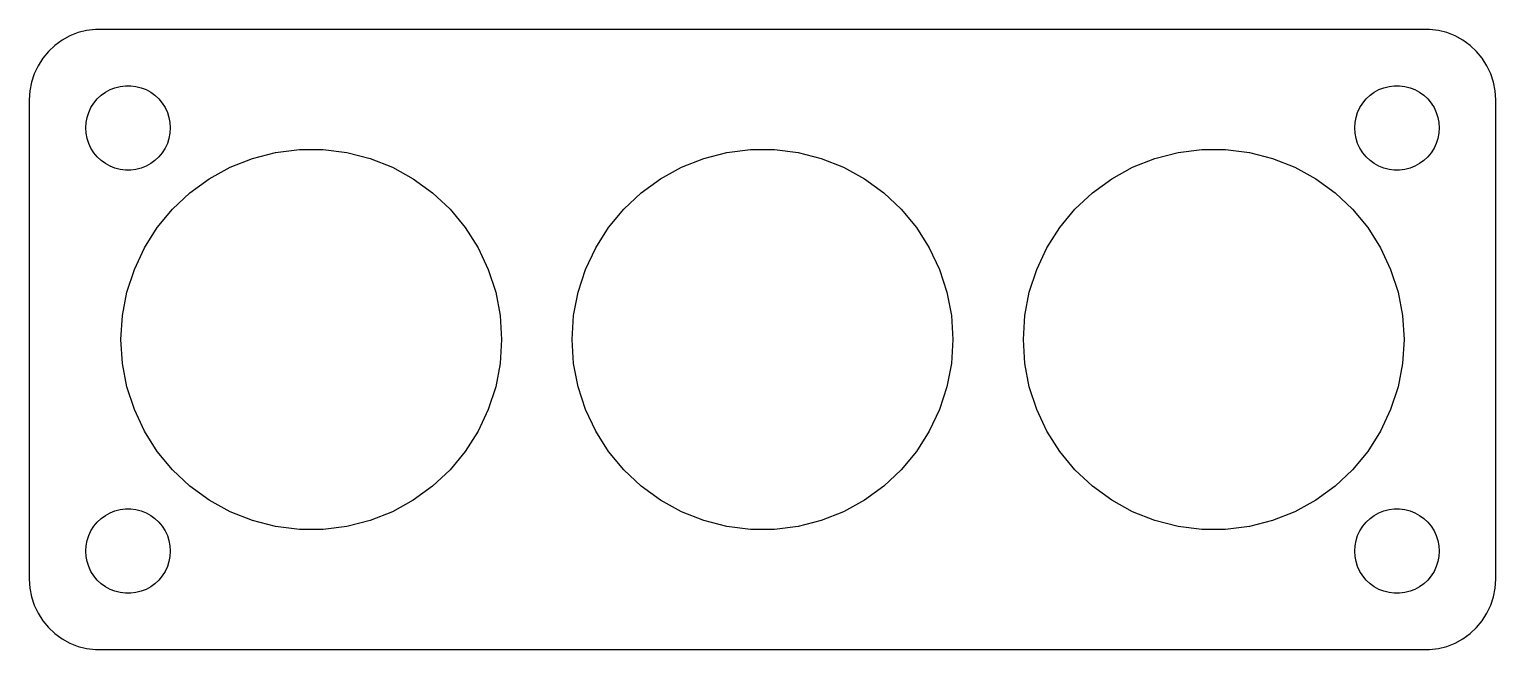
# Model space of a CAD drawing. Header units: metres. Extents: x -52 to 52, y 32 to 76.
import ezdxf

# ---------------------------------------------------------------- set-up
doc = ezdxf.new("R2010")
doc.units = ezdxf.units.M

msp = doc.modelspace()

# ---------------------------------------------------------------- linework, layer by layer
for p, q in [((-47.3139, 75.9901), (-47.9369, 75.9114)), ((47.3139, 75.9901), (-47.3139, 75.9901)), ((47.9369, 75.9114), (47.3139, 75.9901)), ((-49.6791, 75.2216), (-50.1871, 74.8526)), ((-49.1289, 75.5241), (-49.6791, 75.2216)), ((-48.5451, 75.7553), (-49.1289, 75.5241)), ((-47.9369, 75.9114), (-48.5451, 75.7553)), ((48.5451, 75.7553), (47.9369, 75.9114)), ((49.1289, 75.5241), (48.5451, 75.7553)), ((49.6791, 75.2216), (49.1289, 75.5241)), ((50.1871, 74.8526), (49.6791, 75.2216)), ((-51.0451, 73.9389), (-51.3815, 73.4088)), ((-50.6448, 74.4227), (-51.0451, 73.9389)), ((-50.1871, 74.8526), (-50.6448, 74.4227)), ((50.6448, 74.4227), (50.1871, 74.8526)), ((51.0451, 73.9389), (50.6448, 74.4227)), ((51.3815, 73.4088), (51.0451, 73.9389)), ((-51.6489, 72.8406), (-51.8429, 72.2434)), ((-51.3815, 73.4088), (-51.6489, 72.8406)), ((51.6489, 72.8406), (51.3815, 73.4088)), ((51.8429, 72.2434), (51.6489, 72.8406)), ((-51.8429, 72.2434), (-51.9606, 71.6267)), ((-46.2773, 71.7145), (-45.927, 71.8532)), ((-45.927, 71.8532), (-45.5621, 71.9469)), ((-45.5621, 71.9469), (-45.1884, 71.9941)), ((-45.1884, 71.9941), (-44.8116, 71.9941)), ((-44.8116, 71.9941), (-44.4379, 71.9469)), ((-44.4379, 71.9469), (-44.0729, 71.8532)), ((-44.0729, 71.8532), (-43.7227, 71.7145)), ((43.7227, 71.7145), (44.0729, 71.8532)), ((44.0729, 71.8532), (44.4379, 71.9469)), ((44.4379, 71.9469), (44.8116, 71.9941)), ((44.8116, 71.9941), (45.1884, 71.9941)), ((45.1884, 71.9941), (45.5621, 71.9469)), ((45.5621, 71.9469), (45.927, 71.8532)), ((45.927, 71.8532), (46.2773, 71.7145)), ((51.9606, 71.6267), (51.8429, 72.2434)), ((-51.9606, 71.6267), (-52, 71)), ((-52, 71), (-52, 37)), ((-47.6289, 70.4453), (-47.427, 70.7634)), ((-47.427, 70.7634), (-47.1869, 71.0536)), ((-47.1869, 71.0536), (-46.9123, 71.3115)), ((-46.9123, 71.3115), (-46.6075, 71.533)), ((-46.6075, 71.533), (-46.2773, 71.7145)), ((-43.7227, 71.7145), (-43.3925, 71.533)), ((-43.3925, 71.533), (-43.0877, 71.3115)), ((-43.0877, 71.3115), (-42.8131, 71.0536)), ((-42.8131, 71.0536), (-42.5729, 70.7634)), ((-42.5729, 70.7634), (-42.3711, 70.4453)), ((42.3711, 70.4453), (42.5729, 70.7634)), ((42.5729, 70.7634), (42.8131, 71.0536)), ((42.8131, 71.0536), (43.0877, 71.3115)), ((43.0877, 71.3115), (43.3925, 71.533)), ((43.3925, 71.533), (43.7227, 71.7145)), ((46.2773, 71.7145), (46.6075, 71.533)), ((46.6075, 71.533), (46.9123, 71.3115)), ((46.9123, 71.3115), (47.1869, 71.0536)), ((47.1869, 71.0536), (47.427, 70.7634)), ((47.427, 70.7634), (47.6289, 70.4453)), ((52, 71), (51.9606, 71.6267)), ((52, 37), (52, 71)), ((-47.9763, 69.376), (-47.9057, 69.7461)), ((-47.9057, 69.7461), (-47.7893, 70.1044)), ((-47.7893, 70.1044), (-47.6289, 70.4453)), ((-42.3711, 70.4453), (-42.2107, 70.1044)), ((-42.2107, 70.1044), (-42.0942, 69.7461)), ((-42.0942, 69.7461), (-42.0237, 69.376)), ((42.0237, 69.376), (42.0942, 69.7461)), ((42.0942, 69.7461), (42.2107, 70.1044)), ((42.2107, 70.1044), (42.3711, 70.4453)), ((47.6289, 70.4453), (47.7893, 70.1044)), ((47.7893, 70.1044), (47.9057, 69.7461)), ((47.9057, 69.7461), (47.9763, 69.376)), ((-48, 69), (-47.9763, 69.376)), ((-47.9763, 68.624), (-48, 69)), ((-42.0237, 69.376), (-42, 69)), ((-42, 69), (-42.0237, 68.624)), ((42, 69), (42.0237, 69.376)), ((42.0237, 68.624), (42, 69)), ((47.9763, 69.376), (48, 69)), ((48, 69), (47.9763, 68.624)), ((-47.9057, 68.2539), (-47.9763, 68.624)), ((-47.7893, 67.8956), (-47.9057, 68.2539)), ((-47.6289, 67.5547), (-47.7893, 67.8956)), ((-42.2107, 67.8956), (-42.3711, 67.5547)), ((-42.0942, 68.2539), (-42.2107, 67.8956)), ((-42.0237, 68.624), (-42.0942, 68.2539)), ((42.0942, 68.2539), (42.0237, 68.624)), ((42.2107, 67.8956), (42.0942, 68.2539)), ((42.3711, 67.5547), (42.2107, 67.8956)), ((47.7893, 67.8956), (47.6289, 67.5547)), ((47.9057, 68.2539), (47.7893, 67.8956)), ((47.9763, 68.624), (47.9057, 68.2539)), ((-47.427, 67.2366), (-47.6289, 67.5547)), ((-47.1869, 66.9464), (-47.427, 67.2366)), ((-46.9123, 66.6884), (-47.1869, 66.9464)), ((-46.6075, 66.467), (-46.9123, 66.6884)), ((-43.0877, 66.6884), (-43.3925, 66.467)), ((-42.8131, 66.9464), (-43.0877, 66.6884)), ((-42.5729, 67.2366), (-42.8131, 66.9464)), ((-42.3711, 67.5547), (-42.5729, 67.2366)), ((-37.748, 66.2152), (-36.1717, 66.8392)), ((-36.1717, 66.8392), (-34.5296, 67.2609)), ((-34.5296, 67.2609), (-32.8477, 67.4734)), ((-32.8477, 67.4734), (-31.1523, 67.4734)), ((-31.1523, 67.4734), (-29.4704, 67.2609)), ((-29.4704, 67.2609), (-27.8283, 66.8392)), ((-27.8283, 66.8392), (-26.252, 66.2152)), ((-5.74802, 66.2152), (-4.17172, 66.8392)), ((-4.17172, 66.8392), (-2.52963, 67.2609)), ((-2.52963, 67.2609), (-0.84767, 67.4734)), ((-0.84767, 67.4734), (0.84767, 67.4734)), ((0.84767, 67.4734), (2.52963, 67.2609)), ((2.52963, 67.2609), (4.17172, 66.8392)), ((4.17172, 66.8392), (5.74802, 66.2152)), ((26.252, 66.2152), (27.8283, 66.8392)), ((27.8283, 66.8392), (29.4704, 67.2609)), ((29.4704, 67.2609), (31.1523, 67.4734)), ((31.1523, 67.4734), (32.8477, 67.4734)), ((32.8477, 67.4734), (34.5296, 67.2609)), ((34.5296, 67.2609), (36.1717, 66.8392)), ((36.1717, 66.8392), (37.748, 66.2152)), ((42.5729, 67.2366), (42.3711, 67.5547)), ((42.8131, 66.9464), (42.5729, 67.2366)), ((43.0877, 66.6884), (42.8131, 66.9464)), ((43.3925, 66.467), (43.0877, 66.6884)), ((46.9123, 66.6884), (46.6075, 66.467)), ((47.1869, 66.9464), (46.9123, 66.6884)), ((47.427, 67.2366), (47.1869, 66.9464)), ((47.6289, 67.5547), (47.427, 67.2366)), ((-46.2773, 66.2855), (-46.6075, 66.467)), ((-45.927, 66.1468), (-46.2773, 66.2855)), ((-45.5621, 66.0531), (-45.927, 66.1468)), ((-45.1884, 66.0059), (-45.5621, 66.0531)), ((-44.8116, 66.0059), (-45.1884, 66.0059)), ((-44.4379, 66.0531), (-44.8116, 66.0059)), ((-44.0729, 66.1468), (-44.4379, 66.0531)), ((-43.7227, 66.2855), (-44.0729, 66.1468)), ((-43.3925, 66.467), (-43.7227, 66.2855)), ((-39.2337, 65.3984), (-37.748, 66.2152)), ((-26.252, 66.2152), (-24.7663, 65.3984)), ((-7.23366, 65.3984), (-5.74802, 66.2152)), ((5.74802, 66.2152), (7.23366, 65.3984)), ((24.7663, 65.3984), (26.252, 66.2152)), ((37.748, 66.2152), (39.2337, 65.3984)), ((43.7227, 66.2855), (43.3925, 66.467)), ((44.0729, 66.1468), (43.7227, 66.2855)), ((44.4379, 66.0531), (44.0729, 66.1468)), ((44.8116, 66.0059), (44.4379, 66.0531)), ((45.1884, 66.0059), (44.8116, 66.0059)), ((45.5621, 66.0531), (45.1884, 66.0059)), ((45.927, 66.1468), (45.5621, 66.0531)), ((46.2773, 66.2855), (45.927, 66.1468)), ((46.6075, 66.467), (46.2773, 66.2855)), ((-40.6052, 64.4019), (-39.2337, 65.3984)), ((-24.7663, 65.3984), (-23.3948, 64.4019)), ((-8.60521, 64.4019), (-7.23366, 65.3984)), ((7.23366, 65.3984), (8.60521, 64.4019)), ((23.3948, 64.4019), (24.7663, 65.3984)), ((39.2337, 65.3984), (40.6052, 64.4019)), ((-41.8411, 63.2414), (-40.6052, 64.4019)), ((-23.3948, 64.4019), (-22.1589, 63.2414)), ((-9.84106, 63.2414), (-8.60521, 64.4019)), ((8.60521, 64.4019), (9.84106, 63.2414)), ((22.1589, 63.2414), (23.3948, 64.4019)), ((40.6052, 64.4019), (41.8411, 63.2414)), ((-42.9217, 61.9351), (-41.8411, 63.2414)), ((-22.1589, 63.2414), (-21.0783, 61.9351)), ((-10.9217, 61.9351), (-9.84106, 63.2414)), ((9.84106, 63.2414), (10.9217, 61.9351)), ((21.0783, 61.9351), (22.1589, 63.2414)), ((41.8411, 63.2414), (42.9217, 61.9351)), ((-43.8301, 60.5037), (-42.9217, 61.9351)), ((-21.0783, 61.9351), (-20.1698, 60.5037)), ((-11.8301, 60.5037), (-10.9217, 61.9351)), ((10.9217, 61.9351), (11.8301, 60.5037)), ((20.1698, 60.5037), (21.0783, 61.9351)), ((42.9217, 61.9351), (43.8301, 60.5037)), ((-44.552, 58.9697), (-43.8301, 60.5037)), ((-20.1698, 60.5037), (-19.448, 58.9697)), ((-12.552, 58.9697), (-11.8301, 60.5037)), ((11.8301, 60.5037), (12.552, 58.9697)), ((19.448, 58.9697), (20.1698, 60.5037)), ((43.8301, 60.5037), (44.552, 58.9697)), ((-45.0759, 57.3573), (-44.552, 58.9697)), ((-19.448, 58.9697), (-18.9241, 57.3573)), ((-13.0759, 57.3573), (-12.552, 58.9697)), ((12.552, 58.9697), (13.0759, 57.3573)), ((18.9241, 57.3573), (19.448, 58.9697)), ((44.552, 58.9697), (45.0759, 57.3573)), ((-45.3935, 55.692), (-45.0759, 57.3573)), ((-18.9241, 57.3573), (-18.6064, 55.692)), ((-13.3935, 55.692), (-13.0759, 57.3573)), ((13.0759, 57.3573), (13.3935, 55.692)), ((18.6064, 55.692), (18.9241, 57.3573)), ((45.0759, 57.3573), (45.3935, 55.692)), ((-45.5, 54), (-45.3935, 55.692)), ((-18.6064, 55.692), (-18.5, 54)), ((-13.5, 54), (-13.3935, 55.692)), ((13.3935, 55.692), (13.5, 54)), ((18.5, 54), (18.6064, 55.692)), ((45.3935, 55.692), (45.5, 54)), ((-45.3935, 52.308), (-45.5, 54)), ((-18.5, 54), (-18.6064, 52.308)), ((-13.3935, 52.308), (-13.5, 54)), ((13.5, 54), (13.3935, 52.308)), ((18.6064, 52.308), (18.5, 54)), ((45.5, 54), (45.3935, 52.308)), ((-45.0759, 50.6427), (-45.3935, 52.308)), ((-18.6064, 52.308), (-18.9241, 50.6427)), ((-13.0759, 50.6427), (-13.3935, 52.308)), ((13.3935, 52.308), (13.0759, 50.6427)), ((18.9241, 50.6427), (18.6064, 52.308)), ((45.3935, 52.308), (45.0759, 50.6427)), ((-44.552, 49.0303), (-45.0759, 50.6427)), ((-18.9241, 50.6427), (-19.448, 49.0303)), ((-12.552, 49.0303), (-13.0759, 50.6427)), ((13.0759, 50.6427), (12.552, 49.0303)), ((19.448, 49.0303), (18.9241, 50.6427)), ((45.0759, 50.6427), (44.552, 49.0303)), ((-43.8301, 47.4963), (-44.552, 49.0303)), ((-19.448, 49.0303), (-20.1698, 47.4963)), ((-11.8301, 47.4963), (-12.552, 49.0303)), ((12.552, 49.0303), (11.8301, 47.4963)), ((20.1698, 47.4963), (19.448, 49.0303)), ((44.552, 49.0303), (43.8301, 47.4963)), ((-42.9217, 46.0649), (-43.8301, 47.4963)), ((-20.1698, 47.4963), (-21.0783, 46.0649)), ((-10.9217, 46.0649), (-11.8301, 47.4963)), ((11.8301, 47.4963), (10.9217, 46.0649)), ((21.0783, 46.0649), (20.1698, 47.4963)), ((43.8301, 47.4963), (42.9217, 46.0649)), ((-41.8411, 44.7586), (-42.9217, 46.0649)), ((-21.0783, 46.0649), (-22.1589, 44.7586)), ((-9.84106, 44.7586), (-10.9217, 46.0649)), ((10.9217, 46.0649), (9.84106, 44.7586)), ((22.1589, 44.7586), (21.0783, 46.0649)), ((42.9217, 46.0649), (41.8411, 44.7586)), ((-40.6052, 43.5981), (-41.8411, 44.7586)), ((-22.1589, 44.7586), (-23.3948, 43.5981)), ((-8.60521, 43.5981), (-9.84106, 44.7586)), ((9.84106, 44.7586), (8.60521, 43.5981)), ((23.3948, 43.5981), (22.1589, 44.7586)), ((41.8411, 44.7586), (40.6052, 43.5981)), ((-39.2337, 42.6016), (-40.6052, 43.5981)), ((-23.3948, 43.5981), (-24.7663, 42.6016)), ((-7.23366, 42.6016), (-8.60521, 43.5981)), ((8.60521, 43.5981), (7.23366, 42.6016)), ((24.7663, 42.6016), (23.3948, 43.5981)), ((40.6052, 43.5981), (39.2337, 42.6016)), ((-46.6075, 41.533), (-46.2773, 41.7145)), ((-46.2773, 41.7145), (-45.927, 41.8532)), ((-45.927, 41.8532), (-45.5621, 41.9469)), ((-45.5621, 41.9469), (-45.1884, 41.9941)), ((-45.1884, 41.9941), (-44.8116, 41.9941)), ((-44.8116, 41.9941), (-44.4379, 41.9469)), ((-44.4379, 41.9469), (-44.0729, 41.8532)), ((-44.0729, 41.8532), (-43.7227, 41.7145)), ((-43.7227, 41.7145), (-43.3925, 41.533)), ((-37.748, 41.7848), (-39.2337, 42.6016)), ((-36.1717, 41.1608), (-37.748, 41.7848)), ((-26.252, 41.7848), (-27.8283, 41.1608)), ((-24.7663, 42.6016), (-26.252, 41.7848)), ((-5.74802, 41.7848), (-7.23366, 42.6016)), ((-4.17172, 41.1608), (-5.74802, 41.7848)), ((5.74802, 41.7848), (4.17172, 41.1608)), ((7.23366, 42.6016), (5.74802, 41.7848)), ((26.252, 41.7848), (24.7663, 42.6016)), ((27.8283, 41.1608), (26.252, 41.7848)), ((37.748, 41.7848), (36.1717, 41.1608)), ((39.2337, 42.6016), (37.748, 41.7848)), ((43.3925, 41.533), (43.7227, 41.7145)), ((43.7227, 41.7145), (44.0729, 41.8532)), ((44.0729, 41.8532), (44.4379, 41.9469)), ((44.4379, 41.9469), (44.8116, 41.9941)), ((44.8116, 41.9941), (45.1884, 41.9941)), ((45.1884, 41.9941), (45.5621, 41.9469)), ((45.5621, 41.9469), (45.927, 41.8532)), ((45.927, 41.8532), (46.2773, 41.7145)), ((46.2773, 41.7145), (46.6075, 41.533)), ((-47.6289, 40.4453), (-47.427, 40.7634)), ((-47.427, 40.7634), (-47.1869, 41.0536)), ((-47.1869, 41.0536), (-46.9123, 41.3116)), ((-46.9123, 41.3116), (-46.6075, 41.533)), ((-43.3925, 41.533), (-43.0877, 41.3116)), ((-43.0877, 41.3116), (-42.8131, 41.0536)), ((-42.8131, 41.0536), (-42.5729, 40.7634)), ((-42.5729, 40.7634), (-42.3711, 40.4453)), ((-34.5296, 40.7391), (-36.1717, 41.1608)), ((-32.8477, 40.5266), (-34.5296, 40.7391)), ((-29.4704, 40.7391), (-31.1523, 40.5266)), ((-27.8283, 41.1608), (-29.4704, 40.7391)), ((-2.52963, 40.7391), (-4.17172, 41.1608)), ((-0.84767, 40.5266), (-2.52963, 40.7391)), ((2.52963, 40.7391), (0.84767, 40.5266)), ((4.17172, 41.1608), (2.52963, 40.7391)), ((29.4704, 40.7391), (27.8283, 41.1608)), ((31.1523, 40.5266), (29.4704, 40.7391)), ((34.5296, 40.7391), (32.8477, 40.5266)), ((36.1717, 41.1608), (34.5296, 40.7391)), ((42.3711, 40.4453), (42.5729, 40.7634)), ((42.5729, 40.7634), (42.8131, 41.0536)), ((42.8131, 41.0536), (43.0877, 41.3116)), ((43.0877, 41.3116), (43.3925, 41.533)), ((46.6075, 41.533), (46.9123, 41.3116)), ((46.9123, 41.3116), (47.1869, 41.0536)), ((47.1869, 41.0536), (47.427, 40.7634)), ((47.427, 40.7634), (47.6289, 40.4453)), ((-47.9763, 39.376), (-47.9057, 39.7461)), ((-47.9057, 39.7461), (-47.7893, 40.1044)), ((-47.7893, 40.1044), (-47.6289, 40.4453)), ((-42.3711, 40.4453), (-42.2107, 40.1044)), ((-42.2107, 40.1044), (-42.0942, 39.7461)), ((-42.0942, 39.7461), (-42.0237, 39.376)), ((-31.1523, 40.5266), (-32.8477, 40.5266)), ((0.84767, 40.5266), (-0.84767, 40.5266)), ((32.8477, 40.5266), (31.1523, 40.5266)), ((42.0237, 39.376), (42.0942, 39.7461)), ((42.0942, 39.7461), (42.2107, 40.1044)), ((42.2107, 40.1044), (42.3711, 40.4453)), ((47.6289, 40.4453), (47.7893, 40.1044)), ((47.7893, 40.1044), (47.9057, 39.7461)), ((47.9057, 39.7461), (47.9763, 39.376)), ((-48, 39), (-47.9763, 39.376)), ((-47.9763, 38.624), (-48, 39)), ((-47.9057, 38.2539), (-47.9763, 38.624)), ((-42.0237, 38.624), (-42.0942, 38.2539)), ((-42.0237, 39.376), (-42, 39)), ((-42, 39), (-42.0237, 38.624)), ((42, 39), (42.0237, 39.376)), ((42.0237, 38.624), (42, 39)), ((42.0942, 38.2539), (42.0237, 38.624)), ((47.9763, 38.624), (47.9057, 38.2539)), ((47.9763, 39.376), (48, 39)), ((48, 39), (47.9763, 38.624)), ((-47.7893, 37.8956), (-47.9057, 38.2539)), ((-47.6289, 37.5547), (-47.7893, 37.8956)), ((-47.427, 37.2366), (-47.6289, 37.5547)), ((-42.3711, 37.5547), (-42.5729, 37.2366)), ((-42.2107, 37.8956), (-42.3711, 37.5547)), ((-42.0942, 38.2539), (-42.2107, 37.8956)), ((42.2107, 37.8956), (42.0942, 38.2539)), ((42.3711, 37.5547), (42.2107, 37.8956)), ((42.5729, 37.2366), (42.3711, 37.5547)), ((47.6289, 37.5547), (47.427, 37.2366)), ((47.7893, 37.8956), (47.6289, 37.5547)), ((47.9057, 38.2539), (47.7893, 37.8956)), ((-52, 37), (-51.9606, 36.3733)), ((-47.1869, 36.9464), (-47.427, 37.2366)), ((-46.9123, 36.6885), (-47.1869, 36.9464)), ((-46.6075, 36.467), (-46.9123, 36.6885)), ((-46.2773, 36.2855), (-46.6075, 36.467)), ((-43.3925, 36.467), (-43.7227, 36.2855)), ((-43.0877, 36.6885), (-43.3925, 36.467)), ((-42.8131, 36.9464), (-43.0877, 36.6885)), ((-42.5729, 37.2366), (-42.8131, 36.9464)), ((42.8131, 36.9464), (42.5729, 37.2366)), ((43.0877, 36.6885), (42.8131, 36.9464)), ((43.3925, 36.467), (43.0877, 36.6885)), ((43.7227, 36.2855), (43.3925, 36.467)), ((46.6075, 36.467), (46.2773, 36.2855)), ((46.9123, 36.6885), (46.6075, 36.467)), ((47.1869, 36.9464), (46.9123, 36.6885)), ((47.427, 37.2366), (47.1869, 36.9464)), ((51.9606, 36.3733), (52, 37)), ((-51.9606, 36.3733), (-51.8429, 35.7566)), ((-51.8429, 35.7566), (-51.6489, 35.1594)), ((-45.927, 36.1468), (-46.2773, 36.2855)), ((-45.5621, 36.0531), (-45.927, 36.1468)), ((-45.1884, 36.0059), (-45.5621, 36.0531)), ((-44.8116, 36.0059), (-45.1884, 36.0059)), ((-44.4379, 36.0531), (-44.8116, 36.0059)), ((-44.0729, 36.1468), (-44.4379, 36.0531)), ((-43.7227, 36.2855), (-44.0729, 36.1468)), ((44.0729, 36.1468), (43.7227, 36.2855)), ((44.4379, 36.0531), (44.0729, 36.1468)), ((44.8116, 36.0059), (44.4379, 36.0531)), ((45.1884, 36.0059), (44.8116, 36.0059)), ((45.5621, 36.0531), (45.1884, 36.0059)), ((45.927, 36.1468), (45.5621, 36.0531)), ((46.2773, 36.2855), (45.927, 36.1468)), ((51.6489, 35.1594), (51.8429, 35.7566)), ((51.8429, 35.7566), (51.9606, 36.3733)), ((-51.6489, 35.1594), (-51.3815, 34.5912)), ((-51.3815, 34.5912), (-51.0451, 34.0611)), ((51.0451, 34.0611), (51.3815, 34.5912)), ((51.3815, 34.5912), (51.6489, 35.1594)), ((-51.0451, 34.0611), (-50.6448, 33.5773)), ((-50.6448, 33.5773), (-50.1871, 33.1474)), ((50.1871, 33.1474), (50.6448, 33.5773)), ((50.6448, 33.5773), (51.0451, 34.0611)), ((-50.1871, 33.1474), (-49.6791, 32.7784)), ((-49.6791, 32.7784), (-49.1289, 32.4759)), ((-49.1289, 32.4759), (-48.5451, 32.2447)), ((-48.5451, 32.2447), (-47.9369, 32.0886)), ((47.9369, 32.0886), (48.5451, 32.2447)), ((48.5451, 32.2447), (49.1289, 32.4759)), ((49.1289, 32.4759), (49.6791, 32.7784)), ((49.6791, 32.7784), (50.1871, 33.1474)), ((-47.9369, 32.0886), (-47.3139, 32.0099)), ((-47.3139, 32.0099), (47.3139, 32.0099)), ((47.3139, 32.0099), (47.9369, 32.0886))]:
    msp.add_line(p, q)

doc.saveas('drawing.dxf')
